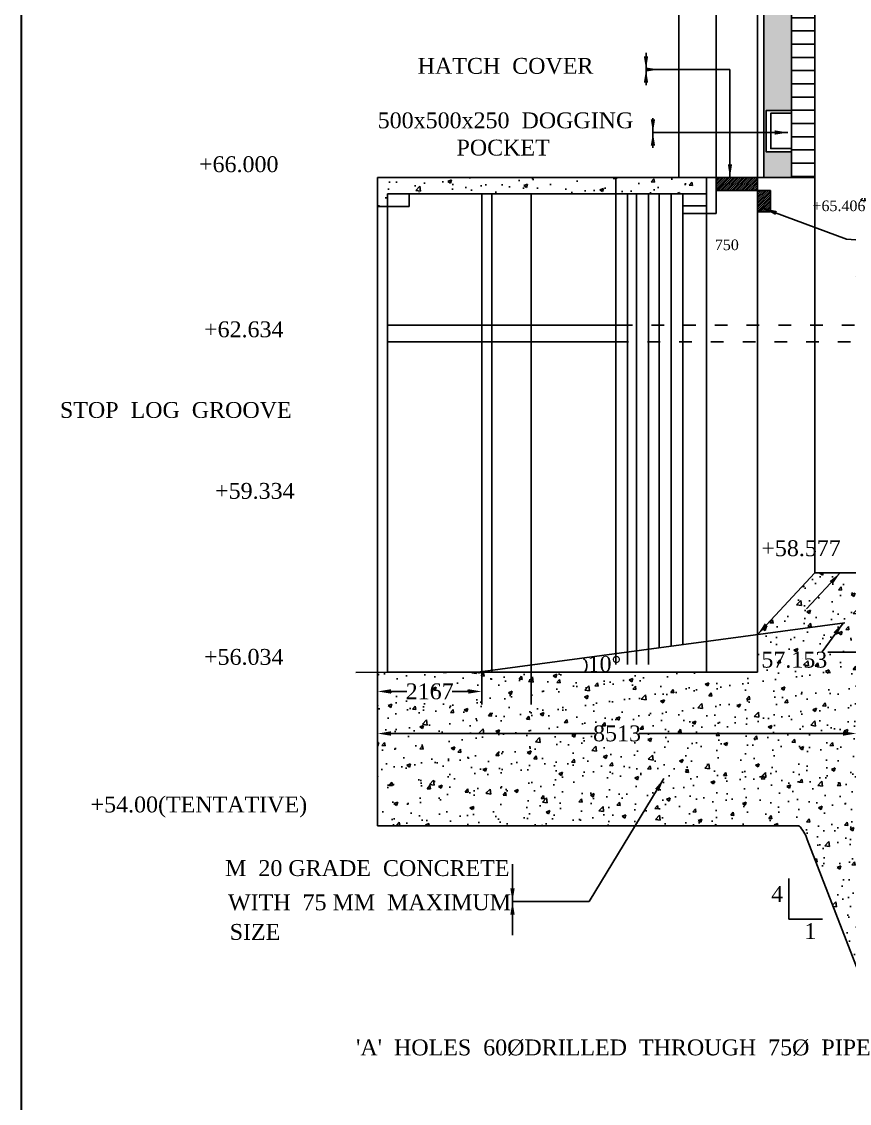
# Model space of a CAD drawing. Header units: millimetres. Extents: x 1776 to 105812, y -926 to 60429.
# Drawn here: x 1776 to 17423, y 11727 to 32176 of the extents above; entities that cross this region are included whole.
import ezdxf

# ---------------------------------------------------------------- set-up
doc = ezdxf.new("R2010")
doc.units = ezdxf.units.MM
doc.header["$MEASUREMENT"] = 0
doc.header["$PDMODE"] = 66
doc.header["$PDSIZE"] = 170
doc.linetypes.add('ACAD_ISO03W100', pattern=[30, 12, -18])
for name, color, linetype in [('DIM', 5, 'Continuous'), ('DOT LINE', 3, 'ACAD_ISO03W100'), ('DWG. LINE', 1, 'Continuous'), ('HATCH', 2, 'Continuous'), ('TEXT', 7, 'Continuous')]:
    doc.layers.add(name, color=color, linetype=linetype)
doc.layers.add('TITLE', color=7, linetype='Continuous', lineweight=30)
doc.styles.get("Standard").update_dxf_attribs({"font": 'times.ttf', "height": 300})
doc.dimstyles.get("Standard").update_dxf_attribs({"dimtxt": 300, "dimasz": 250, "dimexe": 0.18, "dimexo": 0.0625, "dimgap": 0.09, "dimtad": 0, "dimtih": 1, "dimtoh": 1, "dimdec": 1, "dimzin": 0, "dimdsep": 46, "dimtxsty": 'Standard', "dimcen": 0.09, "dimse1": 1, "dimse2": 1, "dimclrd": 5, "dimclre": 5, "dimclrt": 4, "dimadec": 0, "dimazin": 0, "dimtfac": 1, "dimtdec": 1, "dimtofl": 0, "dimtmove": 0, "dimatfit": 3, "dimfxl": 0, "dimtolj": 1, "dimtzin": 0, "dimarcsym": 0})

# ---------------------------------------------------------------- blocks, each defined once
blk = doc.blocks.new('*D18')
at = {"layer": 'Defpoints', "color": 0}
for p in [(8505, 19514), (10473, 19514), (10473, 19514)]:
    blk.add_point(p, dxfattribs=at)
at = {"layer": 'DIM', "color": 5, "lineweight": -2}
for p, q in [((8755, 19514), (9060, 19514)), ((10223, 19514), (9917, 19514))]:
    blk.add_line(p, q, dxfattribs=at)
at = {"layer": 'DIM', "color": 5}
for points in [[(8755, 19555), (8755, 19472), (8505, 19514)], [(10223, 19555), (10223, 19472), (10473, 19514)]]:
    blk.add_solid(points, dxfattribs=at)
at = {"layer": 'DIM', "color": 4, "insert": (9489, 19514), "char_height": 300, "attachment_point": 5}
blk.add_mtext('\\A1;2167', dxfattribs=at)
blk = doc.blocks.new('*D19')
at = {"layer": 'Defpoints', "color": 0}
for p in [(17556, 18719), (8505, 18578), (17556, 18578)]:
    blk.add_point(p, dxfattribs=at)
at = {"layer": 'DIM', "color": 5, "lineweight": -2}
for p, q in [((8755, 18718), (12619, 18719)), ((17306, 18719), (13442, 18719))]:
    blk.add_line(p, q, dxfattribs=at)
at = {"layer": 'DIM', "color": 5}
for points in [[(8755, 18760), (8755, 18677), (8505, 18718)], [(17306, 18760), (17306, 18677), (17556, 18719)]]:
    blk.add_solid(points, dxfattribs=at)
at = {"layer": 'DIM', "color": 4, "insert": (13031, 18719), "char_height": 300, "attachment_point": 5}
blk.add_mtext('\\A1;8513', dxfattribs=at)

msp = doc.modelspace()

# ---------------------------------------------------------------- hatches: boundary and pattern name
at = {"layer": 'HATCH'}
h = msp.add_hatch(dxfattribs=at)
h.set_pattern_fill('AR-CONC', color=256, scale=100, style=0)
h.set_pattern_definition([(50, (0, 0), (717.26, -62.752), [75, -825]), (355, (0, 0), (-138.751, 752.192), [60, -660]), (100.4514, (59.8, -5.2), (578.509, 689.4395), [63.74, -701.142]), (46.1842, (0, 200), (1067.241, -165.519), [112.5, -1237.5]), (96.6356, (88.9, 186.2), (934.663, 974.118), [95.61, -1051.713]), (351.1842, (0, 200), (934.662, 974.119), [90, -990]), (21, (100, 150), (596.907, -402.619), [75, -825]), (326, (100, 150), (243.315, 725.15), [60, -660]), (71.4514, (149.74, 116.45), (840.223, 322.5305), [63.74, -701.142]), (37.5, (0, 0), (12.1599, 332.8939), [0, -652, 0, -670, 0, -662.5]), (7.5, (0, 0), (263.0695, 394.4117), [0, -382, 0, -637, 0, -252.5]), (327.5, (-223, 0), (533.8224, -22.5549), [0, -250, 0, -780, 0, -1035]), (317.5, (-323, 0), (583.186, 100.105), [0, -325, 0, -518, 0, -735])])
h.paths.add_polyline_path([(16327.17, 53227.07), (15804.02, 53227.07), (15804.02, 29230.57), (16327.17, 29230.57), (16327.17, 29712.44), (15851.73, 29712.44), (15851.73, 30495.92), (16327.17, 30495.92)])
h = msp.add_hatch(dxfattribs=at)
h.set_pattern_fill('AR-CONC', color=256, scale=50, style=0)
h.set_pattern_definition([(50, (0, 0), (358.6301, -31.376), [37.5, -412.5]), (355, (0, 0), (-69.3757, 376.096), [30, -330]), (100.4514, (29.9, -2.6), (289.2547, 344.7198), [31.87, -350.571]), (46.1842, (0, 100), (533.6205, -82.7595), [56.25, -618.75]), (96.6356, (44.47, 93.1), (467.3314, 487.059), [47.805, -525.8565]), (351.1842, (0, 100), (467.331, 487.0593), [45, -495]), (21, (50, 75), (298.4535, -201.3094), [37.5, -412.5]), (326, (50, 75), (121.6577, 362.575), [30, -330]), (71.4514, (74.87, 58.22), (420.1113, 161.2652), [31.87, -350.571]), (37.5, (0, 0), (6.07993, 166.44693), [0, -326, 0, -335, 0, -331.25]), (7.5, (0, 0), (131.53477, 197.20586), [0, -191, 0, -318.5, 0, -126.25]), (327.5, (-111.5, 0), (266.91122, -11.27744), [0, -125, 0, -390, 0, -517.5]), (317.5, (-161.5, 0), (291.5931, 50.0525), [0, -162.5, 0, -259, 0, -367.5])])
h.paths.add_polyline_path([(16327.17, 53227.07), (15804.02, 53227.07), (15804.02, 29230.57), (16327.17, 29230.57), (16327.17, 29712.44), (15851.73, 29712.44), (15851.73, 30495.92), (16327.17, 30495.92)])
h = msp.add_hatch(dxfattribs=at)
h.set_pattern_fill('ACAD_ISO09W100', color=256, scale=50, style=0)
h.set_pattern_definition([(0, (0, 0), (0, 250), [1200, -150, 300, -150, 300, -150])])
h.paths.add_polyline_path([(16768.84, 53227.07), (16327.17, 53227.07), (16327.17, 29230.57), (16768.84, 29230.57)])
h = msp.add_hatch(dxfattribs=at)
h.set_pattern_fill('AR-CONC', color=256, scale=100, style=0)
h.paths.add_polyline_path([(18754.71, 28270.2), (18754.71, 29748.04), (17556.09, 29748.04), (17556.09, 26437.95), (18246.5, 26437.95, 0.15651949)])
h.paths.add_polyline_path([(17583.38, 29553.46), (18103.14, 29553.46), (18103.14, 29250), (17583.38, 29250)], flags=24)
h.paths.add_polyline_path([(16675.2, 28538.95), (17755.66, 28538.95), (17755.66, 28844.36), (16675.2, 28844.36)], flags=9)
h = msp.add_hatch(dxfattribs=at)
h.set_pattern_fill('AR-CONC', color=256, scale=100, style=0)
h.paths.add_polyline_path([(13006.21, 29230.57), (8504.82, 29230.57), (8504.82, 28683.65), (8693.61, 28683.65), (8693.61, 28923.04), (13006.21, 28923.04)])
h = msp.add_hatch(dxfattribs=at)
h.set_pattern_fill('AR-CONC', color=256, scale=100, style=0)
h.paths.add_polyline_path([(14722.01, 29230.57), (13006.21, 29230.57), (13006.21, 28923.04), (14722.01, 28923.04)])
h = msp.add_hatch(dxfattribs=at)
h.set_pattern_fill('ANSI31', color=256, scale=200, style=0)
h.paths.add_polyline_path([(15684.38, 29230.57), (14904, 29230.57), (14904, 28980.56), (15684.38, 28980.56)])
h = msp.add_hatch(dxfattribs=at)
h.set_pattern_fill('ANSI31', color=256, scale=200, style=0)
h.paths.add_polyline_path([(15932.23, 28980.56), (15684.38, 28980.56), (15684.38, 28579.52), (15932.23, 28579.52)])
h = msp.add_hatch(dxfattribs=at)
h.set_pattern_fill('AR-CONC', color=256, scale=100, style=0)
h.paths.add_polyline_path([(17556.29, 21754.57), (16768.84, 21754.57), (15684.38, 20589.84), (15684.38, 19879.61), (10401.07, 19879.61), (8693.61, 19879.61), (8504.82, 19877.2), (8504.82, 16975.09), (16469.5, 16975.09, -0.13711553), (16625.16, 16715.12), (17556.34, 14305.3)])
h = msp.add_hatch(dxfattribs=at)
h.set_pattern_fill('AR-CONC', color=256, scale=50, style=0)
h.paths.add_polyline_path([(9153.36, 19665.63), (9824.52, 19665.63), (9824.52, 19361.59), (9153.36, 19361.59)], flags=24)
h.paths.add_polyline_path([(12706.34, 18870.21), (13354.57, 18870.21), (13354.57, 18566.75), (12706.34, 18566.75)], flags=24)
h.paths.add_polyline_path([(12398.39, 19801.94), (13170.78, 19801.94), (13170.78, 20258.75), (12398.39, 20258.75)], flags=9)

# ---------------------------------------------------------------- linework, layer by layer
at = {"layer": 'DOT LINE', "ltscale": 20}
for p, q in [((13080.49, 26437.95), (42076.68, 26437.95)), ((13006.21, 26120.43), (41795.3, 26120.43))]:
    msp.add_line(p, q, dxfattribs=at)
at = {"layer": 'DWG. LINE'}
for p, q in [((14201.18, 53227.07), (14201.18, 29230.57)), ((14904, 53227.07), (14904, 28546.02)), ((15684.38, 53227.07), (15684.38, 29230.57)), ((15804.02, 53227.07), (15804.02, 29230.57)), ((16327.17, 53227.07), (16327.17, 29230.57)), ((16768.84, 53227.07), (16768.84, 28494.92)), ((16768.84, 29230.57), (8504.82, 29230.57)), ((8504.82, 29230.57), (8504.82, 16975.09)), ((13006.21, 29230.57), (13006.21, 20024.12)), ((14722.01, 29230.57), (14722.01, 19879.61)), ((15684.38, 29230.57), (15684.38, 19879.61)), ((15724.45, 29230.57), (15718.03, 29230.57)), ((8693.61, 19879.61), (8693.61, 28923.04)), ((8693.61, 28923.04), (14722.01, 28923.04)), ((9103.37, 28923.04), (9103.37, 28683.65)), ((10473.06, 28923.04), (10473.06, 19265.82)), ((10665.61, 28923.04), (10665.61, 19879.61)), ((11408.06, 28923.04), (11408.06, 19265.82)), ((13229.69, 28923.04), (13229.69, 20024.12)), ((13401.18, 28923.04), (13401.18, 20024.12)), ((13624.66, 28923.04), (13624.66, 20024.12)), ((13828.17, 28923.04), (13828.17, 20340.31)), ((14051.64, 28923.04), (14051.64, 20370.35)), ((14275.12, 28923.04), (14275.12, 20400.39)), ((14904, 28980.56), (15932.23, 28980.56)), ((15932.23, 28980.56), (15932.23, 28579.52)), ((9103.37, 28683.65), (8504.82, 28683.65)), ((14722.01, 28695.11), (14275.12, 28695.11)), ((14904, 28546.02), (14275.12, 28546.02)), ((15932.23, 28579.52), (15684.38, 28579.52)), ((16768.84, 28494.92), (16768.84, 21754.57)), ((8693.61, 26437.95), (13006.21, 26437.95)), ((8693.61, 26120.43), (13006.21, 26120.43)), ((16768.84, 21754.57), (15684.38, 20589.84)), ((17556.29, 21754.57), (16768.84, 21754.57)), ((17339.75, 20812.36), (10401.07, 19879.61)), ((18976.77, 20256.45), (17017.1, 20256.45)), ((8693.61, 19879.61), (8091.65, 19871.91)), ((10401.07, 19879.61), (8693.61, 19879.61)), ((10401.07, 19879.61), (15684.38, 19879.61)), ((8504.82, 16975.09), (16469.5, 16975.09)), ((16625.16, 16715.12), (17556.34, 14305.3)), ((16281.84, 15977.68), (16281.84, 15211.03)), ((16281.84, 15211.03), (16915.12, 15211.03))]:
    msp.add_line(p, q, dxfattribs=at)
for points in [[(16327.17, 29712.44), (15851.73, 29712.44), (15851.73, 30495.92), (16327.17, 30495.92)], [(16327.17, 29776.92), (15938.35, 29776.92), (15938.35, 30442.24), (16327.17, 30442.24)]]:
    msp.add_lwpolyline(points, dxfattribs=at)
for centre, radius, start, end in [((12274, 20001), 187.5, 319.653491, 51.222164), ((16082.24, 16566.63), 562.85, 15.296876, 46.526698)]:
    msp.add_arc(centre, radius, start, end, dxfattribs=at)
at = {"layer": 'TEXT'}
msp.add_line((12925.3, 26437.95), (13080.49, 26437.95), dxfattribs=at)
at = {"layer": 'TITLE'}
msp.add_line((1775.51, -925.64), (1775.51, 60428.77), dxfattribs=at)

# ---------------------------------------------------------------- texts
at = {"layer": 'TEXT'}
for s, height, p in [('HATCH  COVER', 300, (9262.27, 31189.34)), ('500x500x250  DOGGING', 300, (8506.55, 30159.6)), ('POCKET', 300, (9996.74, 29644.58)), ('+66.000', 300, (5129.67, 29330.38)), ('+65.406', 200, (16726.1, 28593.89)), ('750', 200, (14880.4, 27856.45)), ('+62.634', 300, (5224.64, 26209.22)), ('STOP  LOG  GROOVE', 300, (2499.92, 24684.72)), ('+59.334', 300, (5433.47, 23155.77)), ('+58.577', 300, (15759.36, 22071.42)), ('+56.034', 300, (5223.91, 20017.29)), ('57.153', 300, (15759.36, 19964.28)), ('10%%D', 300, (12474.53, 19883.26)), ('+54.00(TENTATIVE)', 300, (3079.57, 17227.13)), ('M  20 GRADE  CONCRETE', 300, (5622.68, 16025.06)), ('4', 300, (15943.98, 15534.51)), ('WITH  75 MM  MAXIMUM', 300, (5677.11, 15377.17)), ('1', 300, (16572.26, 14833.84)), ('SIZE', 300, (5708.77, 14818.32)), ("'A'  HOLES  60%%CDRILLED  THROUGH  75%%C  PIPE", 300, (8097.24, 12634.81))]:
    msp.add_text(s, height=height, dxfattribs=at).set_placement(p)

# ---------------------------------------------------------------- dimensions: what is measured, and where the dimension line sits
at = {"layer": 'DIM'}
for p1, p2, distance, text, picture, middle in [((8504.82, 19513.61), (10473.06, 19513.61), 0, '2167', '*D18', (9488.94, 19513.61)), ((8504.82, 18577.55), (17556.31, 18577.61), 140.93, '8513', '*D19', (13030.56, 18718.51))]:
    dim = msp.add_aligned_dim(p1=p1, p2=p2, distance=distance, text=text, dimstyle='Standard', dxfattribs=at)
    dim.commit()
    dim.dimension.update_dxf_attribs({"geometry": picture, "text_midpoint": middle})

# ---------------------------------------------------------------- leaders
for points in [[(13578.8, 31270.39), (13578.8, 31587.2)], [(13819.2, 31270.39), (13578.8, 31270.39)], [(13578.8, 31270.39), (13578.8, 30975.63)], [(15166.07, 29230.57), (15166.07, 31270.39), (13819.2, 31270.39)], [(13710.08, 30079.44), (13710.08, 30348.39)], [(13710.08, 30079.44), (13710.08, 29790.77)], [(16260.25, 30079.44), (13710.08, 30079.44)], [(15804.88, 28644.52), (17370.08, 28062.32), (18184.57, 28008.06)], [(15684.38, 20589.84), (16768.84, 21754.57)], [(17250.85, 21754.57), (16612.98, 21077.83)], [(17303.9, 20807.55), (16907.74, 20263.67)], [(13915.49, 17865.81), (12504.72, 15542.21), (11055.04, 15542.21)], [(11055.04, 15542.21), (11055.04, 15842.01), (11055.04, 16247.6)], [(11055.04, 15542.21), (11055.04, 15359.28), (11055.04, 14905.96)]]:
    msp.add_leader(points, dimstyle='Standard', override={"dimgap": 0.09, "dimtad": 0}, dxfattribs=at)

doc.saveas('drawing.dxf')
